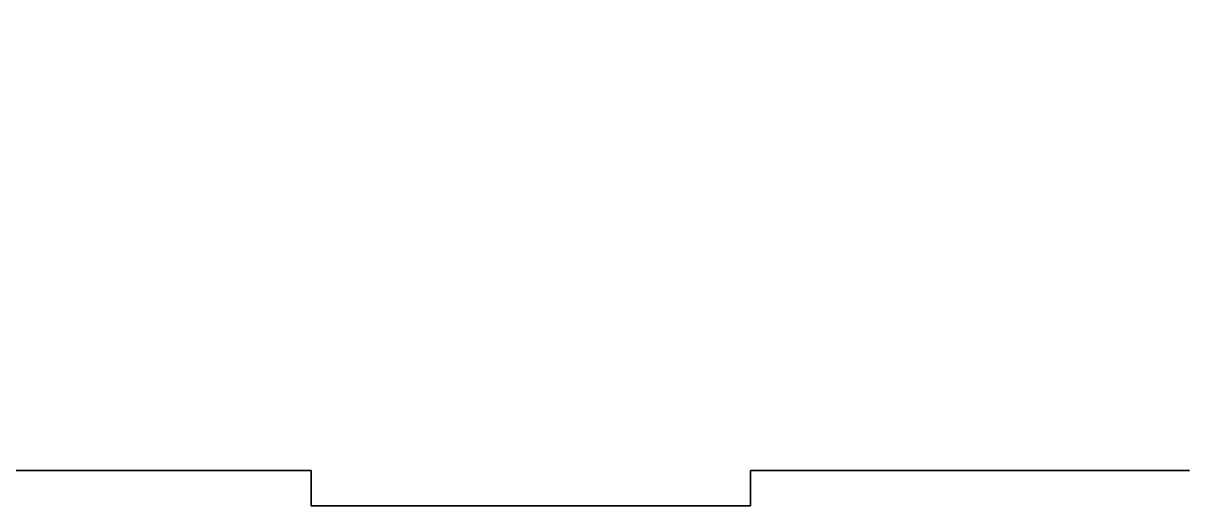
# Model space of a CAD drawing. Header units: millimetres. Extents: x 0 to 841, y 0 to 594.
# Drawn here: x 84.8 to 151.2, y 199.8 to 227.2 of the extents above; entities that cross this region are included whole.
import ezdxf

# ---------------------------------------------------------------- set-up
doc = ezdxf.new("R2010")
doc.units = ezdxf.units.MM

msp = doc.modelspace()

# ---------------------------------------------------------------- hatches: boundary and pattern name
at = {"linetype": 'Continuous', "lineweight": 18}
h = msp.add_hatch(dxfattribs=at)
h.set_pattern_fill('ANSI32', style=0)
edge = h.paths.add_edge_path(flags=0)
edge.add_spline(control_points=[(126.989, 226.636), (127.022, 226.674), (127.061, 226.708), (127.104, 226.734), (127.148, 226.759), (127.196, 226.778), (127.245, 226.788), (127.275, 226.794), (127.304, 226.797), (127.334, 226.797)], knot_values=[0, 0, 0, 0, 0.000755, 0.000755, 0.000755, 0.001511, 0.001511, 0.001511, 0.001952, 0.001952, 0.001952, 0.001952], weights=[1, 1, 1, 1, 1, 1, 1, 1, 1, 1], degree=3, periodic=0)
edge.add_spline(control_points=[(127.334, 226.797), (127.667, 226.847), (128.001, 226.897), (128.334, 226.947)], knot_values=[0.000041, 0.000041, 0.000041, 0.000041, 0.005097, 0.005097, 0.005097, 0.005097], weights=[1, 1, 1, 1], degree=3, periodic=0)
edge.add_line((128.334, 226.947), (128.334, 227.217))
edge.add_spline(control_points=[(128.334, 227.217), (128.334, 227.22), (128.334, 227.223), (128.333, 227.225), (128.332, 227.228), (128.331, 227.232), (128.329, 227.234), (128.327, 227.237), (128.324, 227.24), (128.322, 227.241), (128.319, 227.243), (128.316, 227.245), (128.313, 227.246), (128.31, 227.247), (128.307, 227.247), (128.304, 227.247)], knot_values=[0.000244, 0.000244, 0.000244, 0.000244, 0.000286, 0.000286, 0.000286, 0.000336, 0.000336, 0.000336, 0.000387, 0.000387, 0.000387, 0.000438, 0.000438, 0.000438, 0.000481, 0.000481, 0.000481, 0.000481], weights=[1, 1, 1, 1, 1, 1, 1, 1, 1, 1, 1, 1, 1, 1, 1, 1], degree=3, periodic=0)
edge.add_line((128.304, 227.247), (126.394, 227.247))
edge.add_spline(control_points=[(126.394, 227.247), (126.391, 227.247), (126.388, 227.247), (126.385, 227.246), (126.378, 227.245), (126.372, 227.243), (126.366, 227.24), (126.36, 227.237), (126.354, 227.233), (126.35, 227.228), (126.345, 227.223), (126.341, 227.217), (126.339, 227.211), (126.336, 227.204), (126.335, 227.198), (126.334, 227.191), (126.334, 227.19), (126.334, 227.188), (126.334, 227.187)], knot_values=[0.000015, 0.000015, 0.000015, 0.000015, 0.000062, 0.000062, 0.000062, 0.000164, 0.000164, 0.000164, 0.000265, 0.000265, 0.000265, 0.000367, 0.000367, 0.000367, 0.000469, 0.000469, 0.000469, 0.000488, 0.000488, 0.000488, 0.000488], weights=[1, 1, 1, 1, 1, 1, 1, 1, 1, 1, 1, 1, 1, 1, 1, 1, 1, 1, 1], degree=3, periodic=0)
edge.add_line((126.334, 227.187), (126.334, 226.636))
edge.add_line((126.334, 226.636), (126.989, 226.636))
h = msp.add_hatch(dxfattribs=at)
h.set_pattern_fill('ANSI32', style=0)
edge = h.paths.add_edge_path(flags=0)
edge.add_spline(control_points=[(134.589, 226.636), (134.622, 226.674), (134.661, 226.708), (134.704, 226.734), (134.748, 226.759), (134.796, 226.778), (134.845, 226.788), (134.875, 226.794), (134.904, 226.797), (134.934, 226.797)], knot_values=[0, 0, 0, 0, 0.000755, 0.000755, 0.000755, 0.001511, 0.001511, 0.001511, 0.001952, 0.001952, 0.001952, 0.001952], weights=[1, 1, 1, 1, 1, 1, 1, 1, 1, 1], degree=3, periodic=0)
edge.add_spline(control_points=[(134.934, 226.797), (135.267, 226.847), (135.601, 226.897), (135.934, 226.947)], knot_values=[0.000041, 0.000041, 0.000041, 0.000041, 0.005097, 0.005097, 0.005097, 0.005097], weights=[1, 1, 1, 1], degree=3, periodic=0)
edge.add_line((135.934, 226.947), (135.934, 227.217))
edge.add_spline(control_points=[(135.934, 227.217), (135.934, 227.22), (135.934, 227.223), (135.933, 227.225), (135.932, 227.228), (135.931, 227.232), (135.929, 227.234), (135.927, 227.237), (135.924, 227.24), (135.922, 227.241), (135.919, 227.243), (135.916, 227.245), (135.913, 227.246), (135.91, 227.247), (135.907, 227.247), (135.904, 227.247)], knot_values=[0.000244, 0.000244, 0.000244, 0.000244, 0.000286, 0.000286, 0.000286, 0.000336, 0.000336, 0.000336, 0.000387, 0.000387, 0.000387, 0.000438, 0.000438, 0.000438, 0.000481, 0.000481, 0.000481, 0.000481], weights=[1, 1, 1, 1, 1, 1, 1, 1, 1, 1, 1, 1, 1, 1, 1, 1], degree=3, periodic=0)
edge.add_line((135.904, 227.247), (133.994, 227.247))
edge.add_spline(control_points=[(133.994, 227.247), (133.991, 227.247), (133.988, 227.247), (133.985, 227.246), (133.978, 227.245), (133.972, 227.243), (133.966, 227.24), (133.96, 227.237), (133.954, 227.233), (133.95, 227.228), (133.945, 227.223), (133.941, 227.217), (133.939, 227.211), (133.936, 227.204), (133.935, 227.198), (133.934, 227.191), (133.934, 227.19), (133.934, 227.188), (133.934, 227.187)], knot_values=[0.000015, 0.000015, 0.000015, 0.000015, 0.000062, 0.000062, 0.000062, 0.000164, 0.000164, 0.000164, 0.000265, 0.000265, 0.000265, 0.000367, 0.000367, 0.000367, 0.000469, 0.000469, 0.000469, 0.000488, 0.000488, 0.000488, 0.000488], weights=[1, 1, 1, 1, 1, 1, 1, 1, 1, 1, 1, 1, 1, 1, 1, 1, 1, 1, 1], degree=3, periodic=0)
edge.add_line((133.934, 227.187), (133.934, 226.636))
edge.add_line((133.934, 226.636), (134.589, 226.636))
h = msp.add_hatch(dxfattribs=at)
h.set_pattern_fill('ANSI32', style=0)
edge = h.paths.add_edge_path(flags=0)
edge.add_spline(control_points=[(142.189, 226.636), (142.222, 226.674), (142.261, 226.708), (142.304, 226.734), (142.348, 226.759), (142.396, 226.778), (142.445, 226.788), (142.475, 226.794), (142.504, 226.797), (142.534, 226.797)], knot_values=[0, 0, 0, 0, 0.000755, 0.000755, 0.000755, 0.001511, 0.001511, 0.001511, 0.001952, 0.001952, 0.001952, 0.001952], weights=[1, 1, 1, 1, 1, 1, 1, 1, 1, 1], degree=3, periodic=0)
edge.add_spline(control_points=[(142.534, 226.797), (142.867, 226.847), (143.201, 226.897), (143.534, 226.947)], knot_values=[0.000041, 0.000041, 0.000041, 0.000041, 0.005097, 0.005097, 0.005097, 0.005097], weights=[1, 1, 1, 1], degree=3, periodic=0)
edge.add_line((143.534, 226.947), (143.534, 227.217))
edge.add_spline(control_points=[(143.534, 227.217), (143.534, 227.22), (143.534, 227.223), (143.533, 227.225), (143.532, 227.228), (143.531, 227.232), (143.529, 227.234), (143.527, 227.237), (143.524, 227.24), (143.522, 227.241), (143.519, 227.243), (143.516, 227.245), (143.513, 227.246), (143.51, 227.247), (143.507, 227.247), (143.504, 227.247)], knot_values=[0.000244, 0.000244, 0.000244, 0.000244, 0.000286, 0.000286, 0.000286, 0.000336, 0.000336, 0.000336, 0.000387, 0.000387, 0.000387, 0.000438, 0.000438, 0.000438, 0.000481, 0.000481, 0.000481, 0.000481], weights=[1, 1, 1, 1, 1, 1, 1, 1, 1, 1, 1, 1, 1, 1, 1, 1], degree=3, periodic=0)
edge.add_line((143.504, 227.247), (141.594, 227.247))
edge.add_spline(control_points=[(141.594, 227.247), (141.591, 227.247), (141.588, 227.247), (141.585, 227.246), (141.578, 227.245), (141.572, 227.243), (141.566, 227.24), (141.56, 227.237), (141.554, 227.233), (141.55, 227.228), (141.545, 227.223), (141.541, 227.217), (141.539, 227.211), (141.536, 227.204), (141.535, 227.198), (141.534, 227.191), (141.534, 227.19), (141.534, 227.188), (141.534, 227.187)], knot_values=[0.000015, 0.000015, 0.000015, 0.000015, 0.000062, 0.000062, 0.000062, 0.000164, 0.000164, 0.000164, 0.000265, 0.000265, 0.000265, 0.000367, 0.000367, 0.000367, 0.000469, 0.000469, 0.000469, 0.000488, 0.000488, 0.000488, 0.000488], weights=[1, 1, 1, 1, 1, 1, 1, 1, 1, 1, 1, 1, 1, 1, 1, 1, 1, 1, 1], degree=3, periodic=0)
edge.add_line((141.534, 227.187), (141.534, 226.636))
edge.add_line((141.534, 226.636), (142.189, 226.636))
h = msp.add_hatch(dxfattribs=at)
h.set_pattern_fill('ANSI31', style=0)
edge = h.paths.add_edge_path(flags=0)
edge.add_line((115.942, 225.101), (115.942, 225.454))
edge.add_line((115.942, 225.454), (116.038, 225.454))
edge.add_line((116.038, 225.454), (116.038, 225.584))
edge.add_spline(control_points=[(116.038, 225.584), (116.038, 225.587), (116.038, 225.589), (116.038, 225.592), (116.037, 225.599), (116.035, 225.605), (116.032, 225.611), (116.029, 225.617), (116.024, 225.623), (116.02, 225.628), (116.015, 225.632), (116.009, 225.636), (116.003, 225.639), (115.997, 225.642), (115.99, 225.643), (115.983, 225.644), (115.982, 225.644), (115.98, 225.644), (115.978, 225.644)], knot_values=[0.000365, 0.000365, 0.000365, 0.000365, 0.000404, 0.000404, 0.000404, 0.000505, 0.000505, 0.000505, 0.000607, 0.000607, 0.000607, 0.000708, 0.000708, 0.000708, 0.000808, 0.000808, 0.000808, 0.000835, 0.000835, 0.000835, 0.000835], weights=[1, 1, 1, 1, 1, 1, 1, 1, 1, 1, 1, 1, 1, 1, 1, 1, 1, 1, 1], degree=3, periodic=0)
edge.add_line((115.978, 225.644), (114.898, 225.644))
edge.add_spline(control_points=[(114.898, 225.644), (114.894, 225.644), (114.889, 225.644), (114.885, 225.643), (114.879, 225.641), (114.872, 225.639), (114.867, 225.635), (114.861, 225.632), (114.856, 225.627), (114.852, 225.622), (114.847, 225.617), (114.844, 225.611), (114.842, 225.604), (114.839, 225.598), (114.838, 225.591), (114.838, 225.585), (114.838, 225.584), (114.838, 225.584), (114.838, 225.584)], knot_values=[0.001045, 0.001045, 0.001045, 0.001045, 0.001109, 0.001109, 0.001109, 0.00121, 0.00121, 0.00121, 0.00131, 0.00131, 0.00131, 0.001411, 0.001411, 0.001411, 0.001512, 0.001512, 0.001512, 0.001514, 0.001514, 0.001514, 0.001514], weights=[1, 1, 1, 1, 1, 1, 1, 1, 1, 1, 1, 1, 1, 1, 1, 1, 1, 1, 1], degree=3, periodic=0)
edge.add_line((114.838, 225.584), (114.838, 225.454))
edge.add_line((114.838, 225.454), (114.934, 225.454))
edge.add_line((114.934, 225.454), (114.934, 225.101))
edge.add_line((114.934, 225.101), (115.041, 225.101))
edge.add_line((115.041, 225.101), (115.041, 225.454))
edge.add_line((115.041, 225.454), (115.243, 225.454))
edge.add_spline(control_points=[(115.243, 225.454), (115.256, 225.465), (115.271, 225.476), (115.286, 225.485), (115.315, 225.502), (115.347, 225.514), (115.379, 225.521), (115.412, 225.528), (115.446, 225.529), (115.479, 225.524), (115.512, 225.519), (115.545, 225.509), (115.574, 225.494), (115.595, 225.483), (115.615, 225.469), (115.633, 225.454)], knot_values=[0.009076, 0.009076, 0.009076, 0.009076, 0.009343, 0.009343, 0.009343, 0.009841, 0.009841, 0.009841, 0.01034, 0.01034, 0.01034, 0.010839, 0.010839, 0.010839, 0.011197, 0.011197, 0.011197, 0.011197], weights=[1, 1, 1, 1, 1, 1, 1, 1, 1, 1, 1, 1, 1, 1, 1, 1], degree=3, periodic=0)
edge.add_line((115.633, 225.454), (115.835, 225.454))
edge.add_line((115.835, 225.454), (115.835, 225.101))
edge.add_line((115.835, 225.101), (115.942, 225.101))
h = msp.add_hatch(dxfattribs=at)
h.set_pattern_fill('ANSI32', style=0)
edge = h.paths.add_edge_path(flags=0)
edge.add_spline(control_points=[(120.079, 226.056), (120.046, 226.017), (120.007, 225.984), (119.964, 225.958), (119.92, 225.932), (119.872, 225.914), (119.823, 225.904), (119.773, 225.894), (119.722, 225.892), (119.672, 225.899), (119.622, 225.906), (119.573, 225.922), (119.528, 225.945), (119.484, 225.968), (119.442, 225.999), (119.408, 226.036), (119.401, 226.042), (119.395, 226.049), (119.389, 226.056)], knot_values=[0, 0, 0, 0, 0.000756, 0.000756, 0.000756, 0.001511, 0.001511, 0.001511, 0.002266, 0.002266, 0.002266, 0.00302, 0.00302, 0.00302, 0.003774, 0.003774, 0.003774, 0.003909, 0.003909, 0.003909, 0.003909], weights=[1, 1, 1, 1, 1, 1, 1, 1, 1, 1, 1, 1, 1, 1, 1, 1, 1, 1, 1], degree=3, periodic=0)
edge.add_line((119.389, 226.056), (118.734, 226.056))
edge.add_line((118.734, 226.056), (118.734, 225.443))
edge.add_line((118.734, 225.443), (120.734, 225.443))
edge.add_line((120.734, 225.443), (120.734, 225.996))
edge.add_spline(control_points=[(120.734, 225.996), (120.734, 226.001), (120.733, 226.007), (120.732, 226.012), (120.73, 226.019), (120.727, 226.025), (120.723, 226.03), (120.719, 226.036), (120.715, 226.041), (120.709, 226.045), (120.704, 226.049), (120.697, 226.052), (120.691, 226.054), (120.686, 226.055), (120.68, 226.056), (120.674, 226.056)], knot_values=[0.000489, 0.000489, 0.000489, 0.000489, 0.000572, 0.000572, 0.000572, 0.000673, 0.000673, 0.000673, 0.000775, 0.000775, 0.000775, 0.000876, 0.000876, 0.000876, 0.000963, 0.000963, 0.000963, 0.000963], weights=[1, 1, 1, 1, 1, 1, 1, 1, 1, 1, 1, 1, 1, 1, 1, 1], degree=3, periodic=0)
edge.add_line((120.674, 226.056), (120.079, 226.056))
h = msp.add_hatch(dxfattribs=at)
h.set_pattern_fill('ANSI32', style=0)
edge = h.paths.add_edge_path(flags=0)
edge.add_spline(control_points=[(127.679, 226.056), (127.646, 226.017), (127.607, 225.984), (127.564, 225.958), (127.52, 225.932), (127.472, 225.914), (127.423, 225.904), (127.373, 225.894), (127.322, 225.892), (127.272, 225.899), (127.222, 225.906), (127.173, 225.922), (127.128, 225.945), (127.084, 225.968), (127.042, 225.999), (127.008, 226.036), (127.001, 226.042), (126.995, 226.049), (126.989, 226.056)], knot_values=[0, 0, 0, 0, 0.000756, 0.000756, 0.000756, 0.001511, 0.001511, 0.001511, 0.002266, 0.002266, 0.002266, 0.00302, 0.00302, 0.00302, 0.003774, 0.003774, 0.003774, 0.003909, 0.003909, 0.003909, 0.003909], weights=[1, 1, 1, 1, 1, 1, 1, 1, 1, 1, 1, 1, 1, 1, 1, 1, 1, 1, 1], degree=3, periodic=0)
edge.add_line((126.989, 226.056), (126.334, 226.056))
edge.add_line((126.334, 226.056), (126.334, 225.443))
edge.add_line((126.334, 225.443), (128.334, 225.443))
edge.add_line((128.334, 225.443), (128.334, 225.996))
edge.add_spline(control_points=[(128.334, 225.996), (128.334, 226.001), (128.333, 226.007), (128.332, 226.012), (128.33, 226.019), (128.327, 226.025), (128.323, 226.03), (128.319, 226.036), (128.315, 226.041), (128.309, 226.045), (128.304, 226.049), (128.297, 226.052), (128.291, 226.054), (128.286, 226.055), (128.28, 226.056), (128.274, 226.056)], knot_values=[0.000489, 0.000489, 0.000489, 0.000489, 0.000572, 0.000572, 0.000572, 0.000673, 0.000673, 0.000673, 0.000775, 0.000775, 0.000775, 0.000876, 0.000876, 0.000876, 0.000963, 0.000963, 0.000963, 0.000963], weights=[1, 1, 1, 1, 1, 1, 1, 1, 1, 1, 1, 1, 1, 1, 1, 1], degree=3, periodic=0)
edge.add_line((128.274, 226.056), (127.679, 226.056))
h = msp.add_hatch(dxfattribs=at)
h.set_pattern_fill('ANSI32', style=0)
edge = h.paths.add_edge_path(flags=0)
edge.add_spline(control_points=[(142.879, 226.056), (142.846, 226.017), (142.807, 225.984), (142.764, 225.958), (142.72, 225.932), (142.672, 225.914), (142.623, 225.904), (142.573, 225.894), (142.522, 225.892), (142.472, 225.899), (142.422, 225.906), (142.373, 225.922), (142.328, 225.945), (142.284, 225.968), (142.242, 225.999), (142.208, 226.036), (142.201, 226.042), (142.195, 226.049), (142.189, 226.056)], knot_values=[0, 0, 0, 0, 0.000756, 0.000756, 0.000756, 0.001511, 0.001511, 0.001511, 0.002266, 0.002266, 0.002266, 0.00302, 0.00302, 0.00302, 0.003774, 0.003774, 0.003774, 0.003909, 0.003909, 0.003909, 0.003909], weights=[1, 1, 1, 1, 1, 1, 1, 1, 1, 1, 1, 1, 1, 1, 1, 1, 1, 1, 1], degree=3, periodic=0)
edge.add_line((142.189, 226.056), (141.534, 226.056))
edge.add_line((141.534, 226.056), (141.534, 225.443))
edge.add_line((141.534, 225.443), (143.534, 225.443))
edge.add_line((143.534, 225.443), (143.534, 225.996))
edge.add_spline(control_points=[(143.534, 225.996), (143.534, 226.001), (143.533, 226.007), (143.532, 226.012), (143.53, 226.019), (143.527, 226.025), (143.523, 226.03), (143.519, 226.036), (143.515, 226.041), (143.509, 226.045), (143.504, 226.049), (143.497, 226.052), (143.491, 226.054), (143.486, 226.055), (143.48, 226.056), (143.474, 226.056)], knot_values=[0.000489, 0.000489, 0.000489, 0.000489, 0.000572, 0.000572, 0.000572, 0.000673, 0.000673, 0.000673, 0.000775, 0.000775, 0.000775, 0.000876, 0.000876, 0.000876, 0.000963, 0.000963, 0.000963, 0.000963], weights=[1, 1, 1, 1, 1, 1, 1, 1, 1, 1, 1, 1, 1, 1, 1, 1], degree=3, periodic=0)
edge.add_line((143.474, 226.056), (142.879, 226.056))
h = msp.add_hatch(dxfattribs=at)
h.set_pattern_fill('ANSI31', style=0)
edge = h.paths.add_edge_path(flags=0)
edge.add_line((114.898, 224.739), (115.978, 224.739))
edge.add_spline(control_points=[(115.978, 224.739), (115.982, 224.739), (115.986, 224.739), (115.99, 224.74), (115.994, 224.74), (115.998, 224.742), (116.001, 224.743), (116.008, 224.746), (116.013, 224.75), (116.018, 224.754), (116.023, 224.759), (116.028, 224.764), (116.031, 224.77), (116.034, 224.776), (116.036, 224.783), (116.037, 224.789), (116.038, 224.793), (116.038, 224.796), (116.038, 224.799)], knot_values=[0.001767, 0.001767, 0.001767, 0.001767, 0.001826, 0.001826, 0.001826, 0.001886, 0.001886, 0.001886, 0.001987, 0.001987, 0.001987, 0.002088, 0.002088, 0.002088, 0.002189, 0.002189, 0.002189, 0.002238, 0.002238, 0.002238, 0.002238], weights=[1, 1, 1, 1, 1, 1, 1, 1, 1, 1, 1, 1, 1, 1, 1, 1, 1, 1, 1], degree=3, periodic=0)
edge.add_line((116.038, 224.799), (116.038, 225.001))
edge.add_line((116.038, 225.001), (115.633, 225.001))
edge.add_spline(control_points=[(115.633, 225.001), (115.61, 224.98), (115.583, 224.963), (115.554, 224.951), (115.523, 224.938), (115.49, 224.93), (115.457, 224.928), (115.424, 224.926), (115.39, 224.93), (115.358, 224.939), (115.326, 224.948), (115.295, 224.962), (115.268, 224.981), (115.259, 224.987), (115.251, 224.994), (115.243, 225.001)], knot_values=[0.002555, 0.002555, 0.002555, 0.002555, 0.003024, 0.003024, 0.003024, 0.003525, 0.003525, 0.003525, 0.004022, 0.004022, 0.004022, 0.004518, 0.004518, 0.004518, 0.004678, 0.004678, 0.004678, 0.004678], weights=[1, 1, 1, 1, 1, 1, 1, 1, 1, 1, 1, 1, 1, 1, 1, 1], degree=3, periodic=0)
edge.add_line((115.243, 225.001), (114.838, 225.001))
edge.add_line((114.838, 225.001), (114.838, 224.799))
edge.add_spline(control_points=[(114.838, 224.799), (114.838, 224.794), (114.839, 224.788), (114.84, 224.783), (114.842, 224.776), (114.845, 224.77), (114.849, 224.764), (114.853, 224.759), (114.858, 224.754), (114.863, 224.75), (114.867, 224.747), (114.871, 224.745), (114.875, 224.743), (114.881, 224.741), (114.888, 224.739), (114.894, 224.739), (114.895, 224.739), (114.897, 224.739), (114.898, 224.739)], knot_values=[0.001534, 0.001534, 0.001534, 0.001534, 0.001617, 0.001617, 0.001617, 0.00172, 0.00172, 0.00172, 0.001822, 0.001822, 0.001822, 0.001886, 0.001886, 0.001886, 0.001986, 0.001986, 0.001986, 0.002005, 0.002005, 0.002005, 0.002005], weights=[1, 1, 1, 1, 1, 1, 1, 1, 1, 1, 1, 1, 1, 1, 1, 1, 1, 1, 1], degree=3, periodic=0)
h = msp.add_hatch(dxfattribs=at)
h.set_pattern_fill('ANSI31', style=0)
h.paths.add_polyline_path([(115.372, 225.144), (115.504, 225.144), (115.504, 225.31), (115.372, 225.31)], flags=0)
h = msp.add_hatch(dxfattribs=at)
h.set_pattern_fill('ANSI31', style=0)
edge = h.paths.add_edge_path(flags=0)
edge.add_line((116.038, 221.917), (116.038, 222.048))
edge.add_line((116.038, 222.048), (115.942, 222.048))
edge.add_line((115.942, 222.048), (115.942, 222.4))
edge.add_line((115.942, 222.4), (115.835, 222.4))
edge.add_line((115.835, 222.4), (115.835, 222.048))
edge.add_line((115.835, 222.048), (115.633, 222.048))
edge.add_spline(control_points=[(115.633, 222.048), (115.631, 222.046), (115.629, 222.044), (115.626, 222.042), (115.601, 222.02), (115.571, 222.003), (115.539, 221.992), (115.508, 221.981), (115.474, 221.975), (115.441, 221.974), (115.408, 221.974), (115.374, 221.979), (115.342, 221.99), (115.323, 221.997), (115.304, 222.005), (115.286, 222.016), (115.271, 222.025), (115.256, 222.036), (115.243, 222.048)], knot_values=[0.00749, 0.00749, 0.00749, 0.00749, 0.007536, 0.007536, 0.007536, 0.008037, 0.008037, 0.008037, 0.008537, 0.008537, 0.008537, 0.009036, 0.009036, 0.009036, 0.009342, 0.009342, 0.009342, 0.00961, 0.00961, 0.00961, 0.00961], weights=[1, 1, 1, 1, 1, 1, 1, 1, 1, 1, 1, 1, 1, 1, 1, 1, 1, 1, 1], degree=3, periodic=0)
edge.add_line((115.243, 222.048), (115.041, 222.048))
edge.add_line((115.041, 222.048), (115.041, 222.4))
edge.add_line((115.041, 222.4), (114.934, 222.4))
edge.add_line((114.934, 222.4), (114.934, 222.048))
edge.add_line((114.934, 222.048), (114.838, 222.048))
edge.add_line((114.838, 222.048), (114.838, 221.917))
edge.add_spline(control_points=[(114.838, 221.917), (114.838, 221.91), (114.839, 221.904), (114.841, 221.897), (114.844, 221.891), (114.847, 221.885), (114.851, 221.88), (114.854, 221.876), (114.857, 221.873), (114.86, 221.87), (114.865, 221.866), (114.871, 221.863), (114.878, 221.861), (114.884, 221.858), (114.891, 221.857), (114.897, 221.857), (114.898, 221.857), (114.898, 221.857), (114.898, 221.857)], knot_values=[0.001614, 0.001614, 0.001614, 0.001614, 0.001714, 0.001714, 0.001714, 0.001816, 0.001816, 0.001816, 0.001879, 0.001879, 0.001879, 0.00198, 0.00198, 0.00198, 0.00208, 0.00208, 0.00208, 0.002084, 0.002084, 0.002084, 0.002084], weights=[1, 1, 1, 1, 1, 1, 1, 1, 1, 1, 1, 1, 1, 1, 1, 1, 1, 1, 1], degree=3, periodic=0)
edge.add_line((114.898, 221.857), (115.978, 221.857))
edge.add_spline(control_points=[(115.978, 221.857), (115.981, 221.857), (115.984, 221.857), (115.987, 221.857), (115.993, 221.858), (116, 221.861), (116.006, 221.864), (116.009, 221.866), (116.013, 221.868), (116.016, 221.87), (116.021, 221.875), (116.026, 221.88), (116.029, 221.886), (116.033, 221.892), (116.035, 221.898), (116.037, 221.905), (116.038, 221.909), (116.038, 221.913), (116.038, 221.917)], knot_values=[0.001674, 0.001674, 0.001674, 0.001674, 0.001717, 0.001717, 0.001717, 0.001817, 0.001817, 0.001817, 0.001879, 0.001879, 0.001879, 0.00198, 0.00198, 0.00198, 0.002081, 0.002081, 0.002081, 0.002144, 0.002144, 0.002144, 0.002144], weights=[1, 1, 1, 1, 1, 1, 1, 1, 1, 1, 1, 1, 1, 1, 1, 1, 1, 1, 1], degree=3, periodic=0)
h = msp.add_hatch(dxfattribs=at)
h.set_pattern_fill('ANSI31', style=0)
h.paths.add_polyline_path([(115.372, 222.191), (115.504, 222.191), (115.504, 222.357), (115.372, 222.357)], flags=0)
h = msp.add_hatch(dxfattribs=at)
h.set_pattern_fill('ANSI32', style=0)
edge = h.paths.add_edge_path(flags=0)
edge.add_line((133.934, 222.058), (133.934, 221.445))
edge.add_line((133.934, 221.445), (134.589, 221.445))
edge.add_spline(control_points=[(134.589, 221.445), (134.622, 221.484), (134.661, 221.517), (134.704, 221.543), (134.748, 221.569), (134.796, 221.587), (134.845, 221.597), (134.895, 221.607), (134.946, 221.609), (134.996, 221.602), (135.046, 221.595), (135.095, 221.579), (135.14, 221.556), (135.185, 221.533), (135.226, 221.502), (135.26, 221.466), (135.267, 221.459), (135.273, 221.452), (135.279, 221.445)], knot_values=[0, 0, 0, 0, 0.000756, 0.000756, 0.000756, 0.001511, 0.001511, 0.001511, 0.002266, 0.002266, 0.002266, 0.00302, 0.00302, 0.00302, 0.003774, 0.003774, 0.003774, 0.003909, 0.003909, 0.003909, 0.003909], weights=[1, 1, 1, 1, 1, 1, 1, 1, 1, 1, 1, 1, 1, 1, 1, 1, 1, 1, 1], degree=3, periodic=0)
edge.add_line((135.279, 221.445), (135.874, 221.445))
edge.add_spline(control_points=[(135.874, 221.445), (135.877, 221.445), (135.88, 221.445), (135.883, 221.446), (135.89, 221.447), (135.897, 221.449), (135.902, 221.452), (135.908, 221.455), (135.914, 221.46), (135.918, 221.465), (135.923, 221.47), (135.927, 221.475), (135.929, 221.482), (135.932, 221.488), (135.934, 221.495), (135.934, 221.501), (135.934, 221.503), (135.934, 221.504), (135.934, 221.505)], knot_values=[0.000015, 0.000015, 0.000015, 0.000015, 0.000062, 0.000062, 0.000062, 0.000164, 0.000164, 0.000164, 0.000265, 0.000265, 0.000265, 0.000368, 0.000368, 0.000368, 0.00047, 0.00047, 0.00047, 0.000489, 0.000489, 0.000489, 0.000489], weights=[1, 1, 1, 1, 1, 1, 1, 1, 1, 1, 1, 1, 1, 1, 1, 1, 1, 1, 1], degree=3, periodic=0)
edge.add_line((135.934, 221.505), (135.934, 222.058))
edge.add_line((135.934, 222.058), (133.934, 222.058))
h = msp.add_hatch(dxfattribs=at)
h.set_pattern_fill('ANSI32', style=0)
edge = h.paths.add_edge_path(flags=0)
edge.add_line((141.534, 222.058), (141.534, 221.445))
edge.add_line((141.534, 221.445), (142.189, 221.445))
edge.add_spline(control_points=[(142.189, 221.445), (142.222, 221.484), (142.261, 221.517), (142.304, 221.543), (142.348, 221.569), (142.396, 221.587), (142.445, 221.597), (142.495, 221.607), (142.546, 221.609), (142.596, 221.602), (142.646, 221.595), (142.695, 221.579), (142.74, 221.556), (142.785, 221.533), (142.826, 221.502), (142.86, 221.466), (142.867, 221.459), (142.873, 221.452), (142.879, 221.445)], knot_values=[0, 0, 0, 0, 0.000756, 0.000756, 0.000756, 0.001511, 0.001511, 0.001511, 0.002266, 0.002266, 0.002266, 0.00302, 0.00302, 0.00302, 0.003774, 0.003774, 0.003774, 0.003909, 0.003909, 0.003909, 0.003909], weights=[1, 1, 1, 1, 1, 1, 1, 1, 1, 1, 1, 1, 1, 1, 1, 1, 1, 1, 1], degree=3, periodic=0)
edge.add_line((142.879, 221.445), (143.474, 221.445))
edge.add_spline(control_points=[(143.474, 221.445), (143.477, 221.445), (143.48, 221.445), (143.483, 221.446), (143.49, 221.447), (143.497, 221.449), (143.502, 221.452), (143.508, 221.455), (143.514, 221.46), (143.518, 221.465), (143.523, 221.47), (143.527, 221.475), (143.529, 221.482), (143.532, 221.488), (143.534, 221.495), (143.534, 221.501), (143.534, 221.503), (143.534, 221.504), (143.534, 221.505)], knot_values=[0.000015, 0.000015, 0.000015, 0.000015, 0.000062, 0.000062, 0.000062, 0.000164, 0.000164, 0.000164, 0.000265, 0.000265, 0.000265, 0.000368, 0.000368, 0.000368, 0.00047, 0.00047, 0.00047, 0.000489, 0.000489, 0.000489, 0.000489], weights=[1, 1, 1, 1, 1, 1, 1, 1, 1, 1, 1, 1, 1, 1, 1, 1, 1, 1, 1], degree=3, periodic=0)
edge.add_line((143.534, 221.505), (143.534, 222.058))
edge.add_line((143.534, 222.058), (141.534, 222.058))
h = msp.add_hatch(dxfattribs=at)
h.set_pattern_fill('ANSI32', style=0)
edge = h.paths.add_edge_path(flags=0)
edge.add_line((149.134, 222.058), (149.134, 221.445))
edge.add_line((149.134, 221.445), (149.789, 221.445))
edge.add_spline(control_points=[(149.789, 221.445), (149.822, 221.484), (149.861, 221.517), (149.904, 221.543), (149.948, 221.569), (149.996, 221.587), (150.045, 221.597), (150.095, 221.607), (150.146, 221.609), (150.196, 221.602), (150.246, 221.595), (150.295, 221.579), (150.34, 221.556), (150.385, 221.533), (150.426, 221.502), (150.46, 221.466), (150.467, 221.459), (150.473, 221.452), (150.479, 221.445)], knot_values=[0, 0, 0, 0, 0.000756, 0.000756, 0.000756, 0.001511, 0.001511, 0.001511, 0.002266, 0.002266, 0.002266, 0.00302, 0.00302, 0.00302, 0.003774, 0.003774, 0.003774, 0.003909, 0.003909, 0.003909, 0.003909], weights=[1, 1, 1, 1, 1, 1, 1, 1, 1, 1, 1, 1, 1, 1, 1, 1, 1, 1, 1], degree=3, periodic=0)
edge.add_line((150.479, 221.445), (151.074, 221.445))
edge.add_spline(control_points=[(151.074, 221.445), (151.077, 221.445), (151.08, 221.445), (151.083, 221.446), (151.09, 221.447), (151.097, 221.449), (151.102, 221.452), (151.108, 221.455), (151.114, 221.46), (151.118, 221.465), (151.123, 221.47), (151.127, 221.475), (151.129, 221.482), (151.132, 221.488), (151.134, 221.495), (151.134, 221.501), (151.134, 221.503), (151.134, 221.504), (151.134, 221.505)], knot_values=[0.000015, 0.000015, 0.000015, 0.000015, 0.000062, 0.000062, 0.000062, 0.000164, 0.000164, 0.000164, 0.000265, 0.000265, 0.000265, 0.000368, 0.000368, 0.000368, 0.00047, 0.00047, 0.00047, 0.000489, 0.000489, 0.000489, 0.000489], weights=[1, 1, 1, 1, 1, 1, 1, 1, 1, 1, 1, 1, 1, 1, 1, 1, 1, 1, 1], degree=3, periodic=0)
edge.add_line((151.134, 221.505), (151.134, 222.058))
edge.add_line((151.134, 222.058), (149.134, 222.058))
h = msp.add_hatch(dxfattribs=at)
h.set_pattern_fill('ANSI32', style=0)
edge = h.paths.add_edge_path(flags=0)
edge.add_arc((119.734, 221.206), 0.259, 0, 360)
h = msp.add_hatch(dxfattribs=at)
h.set_pattern_fill('ANSI32', style=0)
edge = h.paths.add_edge_path(flags=0)
edge.add_arc((127.334, 221.206), 0.259, 0, 360)
h = msp.add_hatch(dxfattribs=at)
h.set_pattern_fill('ANSI32', style=0)
edge = h.paths.add_edge_path(flags=0)
edge.add_arc((134.934, 221.206), 0.259, 0, 360)
h = msp.add_hatch(dxfattribs=at)
h.set_pattern_fill('ANSI32', style=0)
edge = h.paths.add_edge_path(flags=0)
edge.add_arc((142.534, 221.206), 0.259, 0, 360)
h = msp.add_hatch(dxfattribs=at)
h.set_pattern_fill('ANSI32', style=0)
edge = h.paths.add_edge_path(flags=0)
edge.add_arc((150.134, 221.206), 0.259, 0, 360)
h = msp.add_hatch(dxfattribs=at)
h.set_pattern_fill('ANSI32', style=0)
edge = h.paths.add_edge_path(flags=0)
edge.add_line((120.734, 220.284), (120.734, 220.554))
edge.add_spline(control_points=[(120.734, 220.554), (120.401, 220.604), (120.067, 220.654), (119.734, 220.704)], knot_values=[0, 0, 0, 0, 0.005056, 0.005056, 0.005056, 0.005056], weights=[1, 1, 1, 1], degree=3, periodic=0)
edge.add_spline(control_points=[(119.734, 220.704), (119.684, 220.704), (119.633, 220.713), (119.585, 220.73), (119.538, 220.746), (119.493, 220.772), (119.453, 220.803), (119.43, 220.822), (119.408, 220.843), (119.389, 220.865)], knot_values=[0, 0, 0, 0, 0.000755, 0.000755, 0.000755, 0.001509, 0.001509, 0.001509, 0.001952, 0.001952, 0.001952, 0.001952], weights=[1, 1, 1, 1, 1, 1, 1, 1, 1, 1], degree=3, periodic=0)
edge.add_line((119.389, 220.865), (118.734, 220.865))
edge.add_line((118.734, 220.865), (118.734, 220.314))
edge.add_spline(control_points=[(118.734, 220.314), (118.734, 220.309), (118.735, 220.303), (118.736, 220.298), (118.738, 220.291), (118.741, 220.285), (118.745, 220.28), (118.749, 220.274), (118.754, 220.269), (118.759, 220.265), (118.764, 220.261), (118.771, 220.258), (118.777, 220.256), (118.783, 220.255), (118.788, 220.254), (118.794, 220.254)], knot_values=[0.000488, 0.000488, 0.000488, 0.000488, 0.000571, 0.000571, 0.000571, 0.000672, 0.000672, 0.000672, 0.000774, 0.000774, 0.000774, 0.000876, 0.000876, 0.000876, 0.000962, 0.000962, 0.000962, 0.000962], weights=[1, 1, 1, 1, 1, 1, 1, 1, 1, 1, 1, 1, 1, 1, 1, 1], degree=3, periodic=0)
edge.add_line((118.794, 220.254), (120.704, 220.254))
edge.add_spline(control_points=[(120.704, 220.254), (120.706, 220.254), (120.707, 220.254), (120.709, 220.254), (120.712, 220.255), (120.715, 220.256), (120.718, 220.258), (120.721, 220.259), (120.724, 220.261), (120.726, 220.264), (120.729, 220.266), (120.73, 220.269), (120.732, 220.272), (120.733, 220.275), (120.734, 220.279), (120.734, 220.282), (120.734, 220.283), (120.734, 220.283), (120.734, 220.284)], knot_values=[0.000008, 0.000008, 0.000008, 0.000008, 0.000031, 0.000031, 0.000031, 0.000082, 0.000082, 0.000082, 0.000133, 0.000133, 0.000133, 0.000184, 0.000184, 0.000184, 0.000235, 0.000235, 0.000235, 0.000244, 0.000244, 0.000244, 0.000244], weights=[1, 1, 1, 1, 1, 1, 1, 1, 1, 1, 1, 1, 1, 1, 1, 1, 1, 1, 1], degree=3, periodic=0)
h = msp.add_hatch(dxfattribs=at)
h.set_pattern_fill('ANSI32', style=0)
edge = h.paths.add_edge_path(flags=0)
edge.add_line((135.934, 220.284), (135.934, 220.554))
edge.add_spline(control_points=[(135.934, 220.554), (135.601, 220.604), (135.267, 220.654), (134.934, 220.704)], knot_values=[0, 0, 0, 0, 0.005056, 0.005056, 0.005056, 0.005056], weights=[1, 1, 1, 1], degree=3, periodic=0)
edge.add_spline(control_points=[(134.934, 220.704), (134.884, 220.704), (134.833, 220.713), (134.785, 220.73), (134.738, 220.746), (134.693, 220.772), (134.653, 220.803), (134.63, 220.822), (134.608, 220.843), (134.589, 220.865)], knot_values=[0, 0, 0, 0, 0.000755, 0.000755, 0.000755, 0.001509, 0.001509, 0.001509, 0.001952, 0.001952, 0.001952, 0.001952], weights=[1, 1, 1, 1, 1, 1, 1, 1, 1, 1], degree=3, periodic=0)
edge.add_line((134.589, 220.865), (133.934, 220.865))
edge.add_line((133.934, 220.865), (133.934, 220.314))
edge.add_spline(control_points=[(133.934, 220.314), (133.934, 220.309), (133.935, 220.303), (133.936, 220.298), (133.938, 220.291), (133.941, 220.285), (133.945, 220.28), (133.949, 220.274), (133.954, 220.269), (133.959, 220.265), (133.964, 220.261), (133.971, 220.258), (133.977, 220.256), (133.983, 220.255), (133.988, 220.254), (133.994, 220.254)], knot_values=[0.000488, 0.000488, 0.000488, 0.000488, 0.000571, 0.000571, 0.000571, 0.000672, 0.000672, 0.000672, 0.000774, 0.000774, 0.000774, 0.000876, 0.000876, 0.000876, 0.000962, 0.000962, 0.000962, 0.000962], weights=[1, 1, 1, 1, 1, 1, 1, 1, 1, 1, 1, 1, 1, 1, 1, 1], degree=3, periodic=0)
edge.add_line((133.994, 220.254), (135.904, 220.254))
edge.add_spline(control_points=[(135.904, 220.254), (135.906, 220.254), (135.907, 220.254), (135.909, 220.254), (135.912, 220.255), (135.915, 220.256), (135.918, 220.258), (135.921, 220.259), (135.924, 220.261), (135.926, 220.264), (135.929, 220.266), (135.93, 220.269), (135.932, 220.272), (135.933, 220.275), (135.934, 220.279), (135.934, 220.282), (135.934, 220.283), (135.934, 220.283), (135.934, 220.284)], knot_values=[0.000008, 0.000008, 0.000008, 0.000008, 0.000031, 0.000031, 0.000031, 0.000082, 0.000082, 0.000082, 0.000133, 0.000133, 0.000133, 0.000184, 0.000184, 0.000184, 0.000235, 0.000235, 0.000235, 0.000244, 0.000244, 0.000244, 0.000244], weights=[1, 1, 1, 1, 1, 1, 1, 1, 1, 1, 1, 1, 1, 1, 1, 1, 1, 1, 1], degree=3, periodic=0)
h = msp.add_hatch(dxfattribs=at)
h.set_pattern_fill('ANSI32', style=0)
edge = h.paths.add_edge_path(flags=0)
edge.add_line((143.534, 220.284), (143.534, 220.554))
edge.add_spline(control_points=[(143.534, 220.554), (143.201, 220.604), (142.867, 220.654), (142.534, 220.704)], knot_values=[0, 0, 0, 0, 0.005056, 0.005056, 0.005056, 0.005056], weights=[1, 1, 1, 1], degree=3, periodic=0)
edge.add_spline(control_points=[(142.534, 220.704), (142.484, 220.704), (142.433, 220.713), (142.385, 220.73), (142.338, 220.746), (142.293, 220.772), (142.253, 220.803), (142.23, 220.822), (142.208, 220.843), (142.189, 220.865)], knot_values=[0, 0, 0, 0, 0.000755, 0.000755, 0.000755, 0.001509, 0.001509, 0.001509, 0.001952, 0.001952, 0.001952, 0.001952], weights=[1, 1, 1, 1, 1, 1, 1, 1, 1, 1], degree=3, periodic=0)
edge.add_line((142.189, 220.865), (141.534, 220.865))
edge.add_line((141.534, 220.865), (141.534, 220.314))
edge.add_spline(control_points=[(141.534, 220.314), (141.534, 220.309), (141.535, 220.303), (141.536, 220.298), (141.538, 220.291), (141.541, 220.285), (141.545, 220.28), (141.549, 220.274), (141.554, 220.269), (141.559, 220.265), (141.564, 220.261), (141.571, 220.258), (141.577, 220.256), (141.583, 220.255), (141.588, 220.254), (141.594, 220.254)], knot_values=[0.000488, 0.000488, 0.000488, 0.000488, 0.000571, 0.000571, 0.000571, 0.000672, 0.000672, 0.000672, 0.000774, 0.000774, 0.000774, 0.000876, 0.000876, 0.000876, 0.000962, 0.000962, 0.000962, 0.000962], weights=[1, 1, 1, 1, 1, 1, 1, 1, 1, 1, 1, 1, 1, 1, 1, 1], degree=3, periodic=0)
edge.add_line((141.594, 220.254), (143.504, 220.254))
edge.add_spline(control_points=[(143.504, 220.254), (143.506, 220.254), (143.507, 220.254), (143.509, 220.254), (143.512, 220.255), (143.515, 220.256), (143.518, 220.258), (143.521, 220.259), (143.524, 220.261), (143.526, 220.264), (143.529, 220.266), (143.53, 220.269), (143.532, 220.272), (143.533, 220.275), (143.534, 220.279), (143.534, 220.282), (143.534, 220.283), (143.534, 220.283), (143.534, 220.284)], knot_values=[0.000008, 0.000008, 0.000008, 0.000008, 0.000031, 0.000031, 0.000031, 0.000082, 0.000082, 0.000082, 0.000133, 0.000133, 0.000133, 0.000184, 0.000184, 0.000184, 0.000235, 0.000235, 0.000235, 0.000244, 0.000244, 0.000244, 0.000244], weights=[1, 1, 1, 1, 1, 1, 1, 1, 1, 1, 1, 1, 1, 1, 1, 1, 1, 1, 1], degree=3, periodic=0)
h = msp.add_hatch(dxfattribs=at)
h.set_pattern_fill('ANSI32', style=0)
edge = h.paths.add_edge_path(flags=0)
edge.add_line((151.134, 220.284), (151.134, 220.554))
edge.add_spline(control_points=[(151.134, 220.554), (150.801, 220.604), (150.467, 220.654), (150.134, 220.704)], knot_values=[0, 0, 0, 0, 0.005056, 0.005056, 0.005056, 0.005056], weights=[1, 1, 1, 1], degree=3, periodic=0)
edge.add_spline(control_points=[(150.134, 220.704), (150.084, 220.704), (150.033, 220.713), (149.985, 220.73), (149.938, 220.746), (149.893, 220.772), (149.853, 220.803), (149.83, 220.822), (149.808, 220.843), (149.789, 220.865)], knot_values=[0, 0, 0, 0, 0.000755, 0.000755, 0.000755, 0.001509, 0.001509, 0.001509, 0.001952, 0.001952, 0.001952, 0.001952], weights=[1, 1, 1, 1, 1, 1, 1, 1, 1, 1], degree=3, periodic=0)
edge.add_line((149.789, 220.865), (149.134, 220.865))
edge.add_line((149.134, 220.865), (149.134, 220.314))
edge.add_spline(control_points=[(149.134, 220.314), (149.134, 220.309), (149.135, 220.303), (149.136, 220.298), (149.138, 220.291), (149.141, 220.285), (149.145, 220.28), (149.149, 220.274), (149.154, 220.269), (149.159, 220.265), (149.164, 220.261), (149.171, 220.258), (149.177, 220.256), (149.183, 220.255), (149.188, 220.254), (149.194, 220.254)], knot_values=[0.000488, 0.000488, 0.000488, 0.000488, 0.000571, 0.000571, 0.000571, 0.000672, 0.000672, 0.000672, 0.000774, 0.000774, 0.000774, 0.000876, 0.000876, 0.000876, 0.000962, 0.000962, 0.000962, 0.000962], weights=[1, 1, 1, 1, 1, 1, 1, 1, 1, 1, 1, 1, 1, 1, 1, 1], degree=3, periodic=0)
edge.add_line((149.194, 220.254), (151.104, 220.254))
edge.add_spline(control_points=[(151.104, 220.254), (151.106, 220.254), (151.107, 220.254), (151.109, 220.254), (151.112, 220.255), (151.115, 220.256), (151.118, 220.258), (151.121, 220.259), (151.124, 220.261), (151.126, 220.264), (151.129, 220.266), (151.13, 220.269), (151.132, 220.272), (151.133, 220.275), (151.134, 220.279), (151.134, 220.282), (151.134, 220.283), (151.134, 220.283), (151.134, 220.284)], knot_values=[0.000008, 0.000008, 0.000008, 0.000008, 0.000031, 0.000031, 0.000031, 0.000082, 0.000082, 0.000082, 0.000133, 0.000133, 0.000133, 0.000184, 0.000184, 0.000184, 0.000235, 0.000235, 0.000235, 0.000244, 0.000244, 0.000244, 0.000244], weights=[1, 1, 1, 1, 1, 1, 1, 1, 1, 1, 1, 1, 1, 1, 1, 1, 1, 1, 1], degree=3, periodic=0)

# ---------------------------------------------------------------- linework, layer by layer
at = {"color": 7, "linetype": 'Continuous', "lineweight": 35}
for p, q in [((101.233, 201.791), (76.233, 201.791)), ((101.233, 201.791), (101.233, 199.791)), ((126.233, 199.791), (126.233, 201.791)), ((151.233, 201.791), (126.233, 201.791)), ((101.233, 199.791), (126.233, 199.791))]:
    msp.add_line(p, q, dxfattribs=at)

doc.saveas('drawing.dxf')
